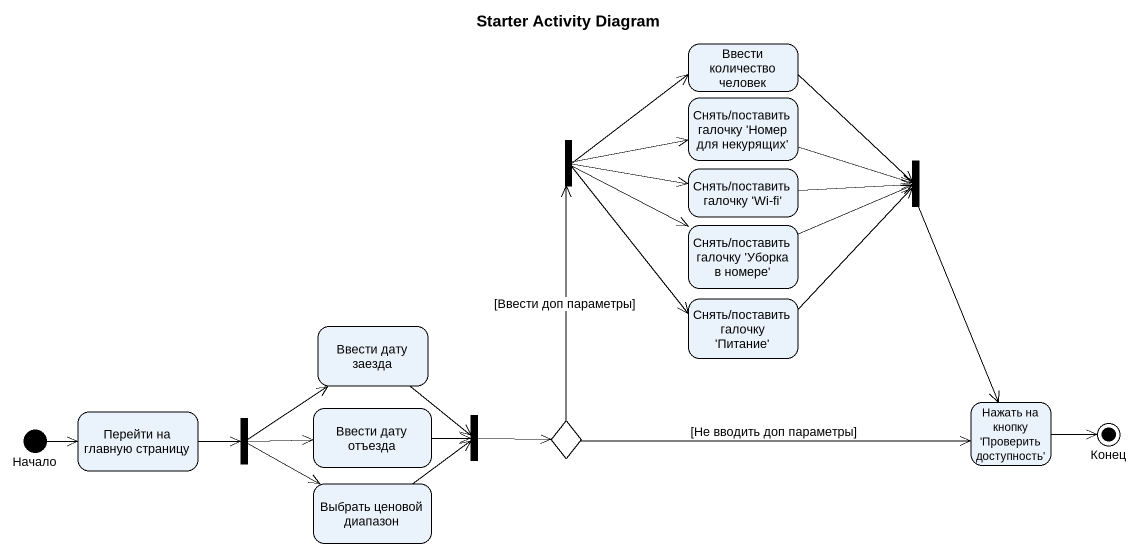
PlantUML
@startuml
title Starter Activity Diagram
hide empty description
state "Ввести количество человек" as Ввести_количество_человек
state "Снять/поставить галочку 'Номер для некурящих'" as Снять_поставить_галочку
state fork1 <<fork>>
state "Снять/поставить галочку 'Wi-fi'" as Снять_поставить_галочку_Wi
state fork2 <<join>>
state "Снять/поставить галочку 'Уборка в номере'" as Снять_поставить_галочку_2
state "Ввести дату заезда" as Ввести_дату_заезда
state "Снять/поставить галочку 'Питание'" as Снять_поставить_галочку_3
state Начало <<start>>
state "Перейти на главную страницу" as Перейти_на_главную_страницу
state fork3 <<fork>>
state "Ввести дату отъезда" as Ввести_дату_отъезда
state fork4 <<join>>
state choice1 <<choice>>
state "Нажать на кнопку 'Проверить доступность'" as Нажать_на_кнопку_Проверить
state Конец <<end>>
state "Выбрать ценовой диапазон" as Выбрать_ценовой_диапазон
Ввести_количество_человек --> fork2
Снять_поставить_галочку -right-> fork2
fork1 -right-> Ввести_количество_человек
fork1 -right-> Снять_поставить_галочку
fork1 -right-> Снять_поставить_галочку_Wi
fork1 -right-> Снять_поставить_галочку_2
fork1 --> Снять_поставить_галочку_3
Снять_поставить_галочку_Wi -right-> fork2
fork2 --> Нажать_на_кнопку_Проверить
Снять_поставить_галочку_2 -right-> fork2
Ввести_дату_заезда --> fork4
Снять_поставить_галочку_3 -up-> fork2
Начало -right-> Перейти_на_главную_страницу
Перейти_на_главную_страницу -right-> fork3
fork3 -up-> Ввести_дату_заезда
fork3 -right-> Ввести_дату_отъезда
fork3 -right-> Выбрать_ценовой_диапазон
Ввести_дату_отъезда -right-> fork4
fork4 -right-> choice1
choice1 -up-> fork1 : [Ввести доп параметры]
choice1 -right-> Нажать_на_кнопку_Проверить : [Не вводить доп параметры]
Нажать_на_кнопку_Проверить -right-> Конец
Выбрать_ценовой_диапазон -up-> fork4
@enduml
